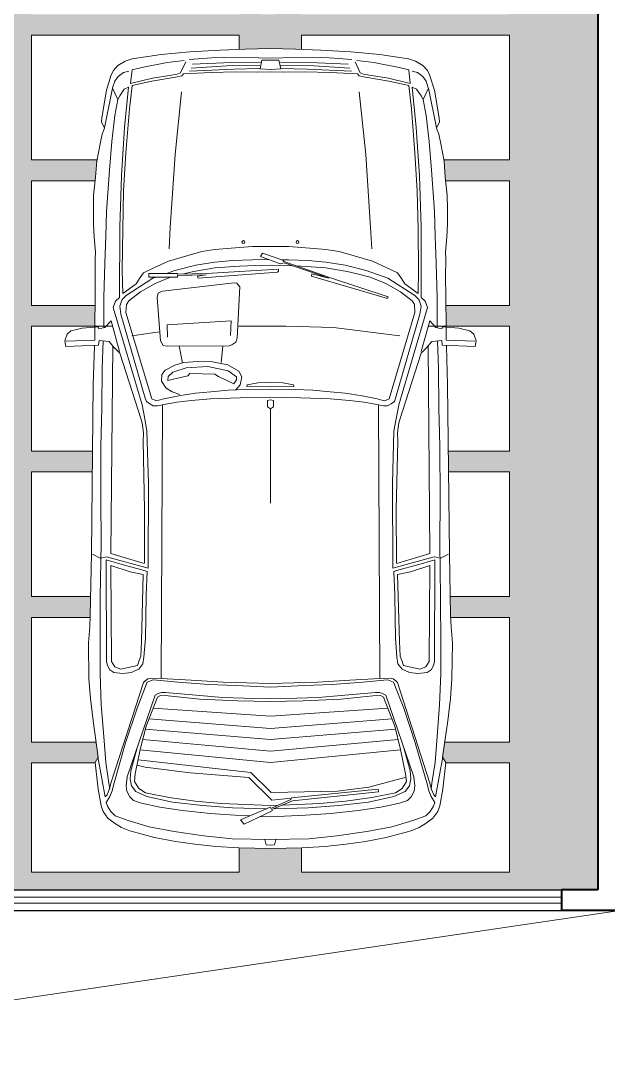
# Model space of a CAD drawing. Header units: millimetres. Extents: x 81693 to 98868, y 6565 to 11437.
# Drawn here: x 94631 to 94819.4, y 8517.8 to 8852.7 of the extents above; entities that cross this region are included whole.
import ezdxf

# ---------------------------------------------------------------- set-up
doc = ezdxf.new("R2010")
doc.units = ezdxf.units.MM
doc.layers.add('Grama', color=84, linetype='Continuous')
doc.layers.add('PN010', color=1, linetype='Continuous')
for name, color, linetype, lineweight in [('Parede Corte', 4, 'Continuous', 40), ('Pisos Externos', 15, 'Continuous', 9), ('Portas - Janelas', 2, 'Continuous', 20), ('Vaga', 184, 'Continuous', 13)]:
    doc.layers.add(name, color=color, linetype=linetype, lineweight=lineweight)

# ---------------------------------------------------------------- blocks, each defined once
blk = doc.blocks.new('11')
at = {"layer": 'Vaga'}
blk.add_line((559.17, 81.18), (559.17, 35.89), dxfattribs=at)
blk.add_line((559.17, 81.18), (559.17, 35.89), dxfattribs=at)
for points in [[(474.63, 120.59), (474.83, 135.21), (474.86, 144.64), (474.76, 153.53), (474.96, 156.57), (474.29, 163.85), (474, 170.14), (473.99, 177.37), (474.05, 183.95), (475.02, 192.67), (475.63, 200.4), (477.15, 208.68), (478.19, 213.3), (479.24, 216.23), (477.86, 219.22), (478.02, 221.26), (480.2, 234.57), (482.57, 241.97), (483.66, 244.01), (485.76, 246.43), (489.3, 248.43), (492.66, 249.55), (506.52, 251.61), (520.42, 252.95), (534.93, 253.8), (547.07, 254.25), (559.17, 254.5), (571.26, 254.25), (583.41, 253.8), (597.91, 252.95), (611.82, 251.61), (625.67, 249.55), (629.04, 248.43), (632.57, 246.43), (634.67, 244.01), (635.77, 241.97), (638.14, 234.57), (640.32, 221.26), (640.48, 219.22), (639.1, 216.23), (640.14, 213.3), (641.19, 208.68), (642.71, 200.4), (643.32, 192.67), (644.29, 183.95), (644.34, 177.37), (644.33, 170.14), (644.05, 163.85), (643.38, 156.57), (643.58, 153.53), (643.47, 144.64), (643.51, 135.21), (643.71, 120.59)], [(517.62, 248.81), (509.44, 247.79), (497.29, 245.46), (492.61, 244.36), (491.9, 237.68), (502.4, 240.28), (510.56, 241.62), (514.36, 242.29), (515.96, 242.9), (518.38, 248.15)], [(520.04, 249.31), (530.97, 250.09), (547.69, 250.23), (559.17, 249.92), (570.64, 250.23), (587.37, 250.09), (598.3, 249.31)], [(554.1, 246.44), (538.14, 246.3), (521.03, 245.06)], [(554.38, 247.92), (540.19, 247.84), (521.69, 247.05)], [(563.96, 247.92), (578.14, 247.84), (596.64, 247.05)], [(564.23, 246.44), (580.2, 246.3), (597.3, 245.06)], [(600.72, 248.81), (608.9, 247.79), (621.04, 245.46), (625.73, 244.36), (626.43, 237.68), (615.94, 240.28), (607.78, 241.62), (603.98, 242.29), (602.38, 242.9), (599.96, 248.15)], [(490.96, 243.58), (488.47, 242.96), (485.88, 241.08), (484.29, 238.77), (483.24, 235.68)], [(559.18, 243.34), (552.44, 243.17), (542.29, 243.38), (530.64, 242.97), (517.35, 242.45), (516.46, 241.47), (513.49, 240.73), (502.17, 238.84), (492.62, 236.79), (491.37, 225.58), (489.64, 204.38), (488.5, 186.06), (488.14, 167.68), (487.89, 148.02), (488.07, 136.65), (494.58, 141.35), (496.41, 144.46), (498, 146.61), (503.13, 149.04), (510.03, 152.3), (518.9, 154.86), (526.13, 156.86), (532.48, 157.92), (540.21, 158.59), (550.48, 159.27), (559.17, 159.33), (567.86, 159.27), (578.13, 158.59), (585.86, 157.92), (592.21, 156.86), (599.44, 154.86), (608.31, 152.3), (615.21, 149.04), (620.33, 146.61), (621.93, 144.46), (623.76, 141.35), (630.27, 136.65), (630.44, 148.02), (630.2, 167.68), (629.84, 186.06), (628.7, 204.38), (626.97, 225.58), (625.72, 236.79), (616.17, 238.84), (604.85, 240.73), (601.87, 241.47), (600.99, 242.45), (587.69, 242.97), (576.05, 243.38), (565.9, 243.17), (559.15, 243.34)], [(553.94, 244.93), (541.57, 244.59), (520.16, 243.67)], [(564.39, 244.93), (576.76, 244.59), (598.17, 243.67)], [(627.38, 243.58), (629.87, 242.96), (632.45, 241.08), (634.05, 238.77), (635.1, 235.68)], [(473.52, 11.34), (477.28, 9.42), (480.31, 10.02), (500.25, 4.58), (500.41, 45.43), (499.71, 70.54), (498.7, 76.4), (497.37, 83.19), (483.55, 129.97), (484.67, 132.96), (486.59, 134.84), (486.65, 168.78), (487.51, 193.28), (489.01, 216.59), (490.92, 235.9), (488.82, 234.96), (486.67, 231.87), (485.74, 230.05), (483.19, 235.52), (479.29, 216.41)], [(516.43, 233.78), (513.27, 203.54), (510.99, 168.43), (510.45, 158.16)], [(601.91, 233.78), (605.07, 203.54), (607.35, 168.43), (607.88, 158.16)], [(644.82, 11.34), (641.06, 9.42), (638.02, 10.02), (618.09, 4.58), (617.92, 45.43), (618.62, 70.54), (619.64, 76.4), (620.97, 83.19), (634.78, 129.97), (633.67, 132.96), (631.75, 134.84), (631.69, 168.78), (630.83, 193.28), (629.33, 216.59), (627.42, 235.9), (629.52, 234.96), (631.66, 231.87), (632.6, 230.05), (635.15, 235.52), (639.05, 216.41)], [(485.74, 230.05), (484.31, 222.32), (482.78, 209.83), (481.7, 195.99), (480.29, 176.16), (479.91, 164.36), (479.5, 151.32), (479.02, 134.83), (478.94, 120.47), (478.93, 120.19)], [(632.6, 230.05), (634.03, 222.32), (635.56, 209.83), (636.64, 195.99), (638.05, 176.16), (638.42, 164.36), (638.84, 151.32), (639.32, 134.83), (639.4, 120.47), (639.4, 120.19)], [(503.62, 144.42), (502.63, 144.08), (489.67, 135.72), (488.46, 134.45), (487.64, 133.51), (486.71, 130.7), (487.21, 126.72), (498.91, 86.39), (499.47, 84.79), (501.07, 83.58), (502.78, 82.74), (504.77, 82.7), (508.02, 83.32), (514.15, 84.42), (521.15, 85.26), (530.37, 86.05), (544.66, 86.57), (559.17, 86.9), (573.68, 86.57), (587.97, 86.05), (597.19, 85.26), (604.19, 84.42), (610.31, 83.32), (613.56, 82.7), (615.55, 82.74), (617.27, 83.58), (618.87, 84.79), (619.42, 86.39), (631.12, 126.72), (631.63, 130.7), (630.7, 133.51), (629.87, 134.45), (628.66, 135.72), (615.71, 144.08), (605.17, 147.78), (595.11, 150.4), (585.9, 151.74), (577.34, 152.53), (567.8, 152.86), (564.44, 152.94)], [(509.66, 146.55), (513.17, 147.78), (523.22, 150.4), (532.44, 151.74), (540.99, 152.53), (550.53, 152.86), (558.43, 153.05)], [(511.12, 144.51), (503.64, 141.48), (496.63, 137.55), (491, 133.18), (489.84, 131.46), (489.64, 127.55), (502.05, 86.06), (504.32, 85.12), (505.53, 85.46), (507.86, 86.02), (515.04, 87.51), (523.14, 88.74), (530.43, 89.36), (538.82, 90.2), (546.92, 90.49), (559.17, 90.38), (571.42, 90.49), (579.52, 90.2), (587.91, 89.36), (595.2, 88.74), (603.3, 87.51), (610.48, 86.02), (612.81, 85.46), (614.02, 85.12), (616.29, 86.06), (628.7, 127.55), (628.5, 131.46), (627.33, 133.18), (621.71, 137.55), (614.7, 141.48), (607.22, 144.51), (600.86, 146.13), (596.16, 147.24), (585.89, 149.02), (574.14, 149.88), (571.55, 149.99)], [(514.39, 145.42), (528.2, 145.72), (524.11, 145.05), (524.45, 144.16), (562.57, 147.03), (563.03, 147.42), (563.12, 148.42), (528.36, 146.32), (514.61, 146.09), (514.3, 146.42), (500.72, 146.42), (500.72, 144.51), (514.39, 144.51), (514.39, 145.4)], [(517.48, 146.13), (522.18, 147.24), (532.44, 149.02), (544.2, 149.88), (552.09, 150.21), (559.17, 150.3)], [(569.63, 150.07), (566.25, 150.21), (559.17, 150.3)], [(514.39, 145.4), (514.47, 145.42)], [(484.2, 110.43), (481.49, 113.68), (476.74, 114.17), (476.46, 111.86), (460.68, 111.22), (460.18, 113.92), (461.27, 117.19), (463.15, 118.84), (468.56, 120.06), (476.34, 120.74), (476.61, 119.75), (479.54, 120.31), (482.46, 123.51), (486.58, 108.79)], [(474.62, 120.57), (474.63, 114.33), (460.84, 113.76)], [(539.93, 116.48), (540.19, 123.64), (509.52, 121.61), (509.63, 115.77)], [(621.4, 116.37), (589.51, 120.35), (566.64, 121.09), (553.46, 121.08), (544.01, 121.06)], [(634.14, 110.43), (636.85, 113.68), (641.6, 114.17), (641.87, 111.86), (657.66, 111.22), (658.16, 113.92), (657.07, 117.19), (655.19, 118.84), (649.78, 120.06), (642, 120.74), (641.72, 119.75), (638.8, 120.31), (635.87, 123.51), (631.76, 108.79)], [(643.71, 120.57), (643.7, 114.33), (657.5, 113.76)], [(505.82, 118.31), (492.52, 116.35)], [(643.9, 111.78), (643.91, 111.19), (644.43, 92.92), (645.32, 11.61), (645.87, -18.08), (646.14, -23.66), (646.7, -31.33), (646.49, -48.66), (645.77, -58.1), (644.48, -68.87), (642.02, -86.25), (643.57, -88.79), (642.07, -101.7), (640.62, -109.76), (639.67, -112.35), (637.36, -115.61), (634.15, -118.08), (630.77, -120.13), (626.9, -121.71), (614.93, -124.9), (604.89, -126.77), (595.6, -128.18), (585.4, -129.22), (574.35, -129.91), (559.17, -130.2), (543.99, -129.91), (532.94, -129.22), (522.74, -128.18), (513.45, -126.77), (503.41, -124.9), (491.44, -121.71), (487.57, -120.13), (484.19, -118.08), (480.98, -115.61), (478.66, -112.35), (477.72, -109.76), (476.27, -101.7), (474.76, -88.79), (476.31, -86.25), (473.86, -68.87), (472.57, -58.1), (471.84, -48.66), (471.64, -31.33), (472.2, -23.66), (472.46, -18.08), (473.02, 11.61), (473.9, 92.92), (474.43, 111.19), (474.44, 111.78)], [(478.71, 113.97), (478.24, 100.82), (478.06, 81.56), (477.59, 63.06), (477.51, 38.12), (477.65, 16.53), (477.25, -9.2), (477.17, -32.55), (477.19, -46.23), (477.76, -61.19), (478.95, -76.3), (479.96, -88.79), (481.46, -98.78), (481.85, -101.69)], [(515.28, 111.53), (516.89, 103.19)], [(536.3, 111.45), (535.49, 103.49)], [(639.63, 113.97), (640.09, 100.82), (640.28, 81.56), (640.75, 63.06), (640.83, 38.12), (640.68, 16.53), (641.08, -9.2), (641.16, -32.55), (641.14, -46.23), (640.57, -61.19), (639.39, -76.3), (638.38, -88.79), (636.88, -98.78), (636.49, -101.69)], [(542.51, 90.32), (544.6, 92.86), (545.42, 96.66), (544, 99.43), (538.74, 102.34), (531.28, 103.93), (524.16, 103.97), (517.49, 103.46), (513.19, 102.31), (508.5, 99.92), (506.95, 97.77), (506.75, 94.57), (508.79, 91.37), (511.83, 89.5), (515.52, 88.13)], [(507.2, 83.09), (506.56, -48.17), (506.58, -48.4)], [(611.14, 83.09), (611.77, -48.17), (611.75, -48.4)], [(642.2, -86.08), (638.63, -105.39), (637.81, -104.34), (636.71, -101.91), (635.78, -98.32), (620.28, -50.45), (619.45, -49.62), (618.18, -48.62), (616.25, -48.23), (611.77, -48.4), (597.36, -49.32), (581.92, -50.23), (559.17, -50.91), (536.42, -50.23), (520.97, -49.32), (506.56, -48.4), (502.08, -48.23), (500.16, -48.62), (498.88, -49.62), (498.06, -50.45), (482.56, -98.32), (481.62, -101.91), (480.53, -104.34), (479.7, -105.39), (476.14, -86.08)], [(549.06, -114.54), (542.25, -114.25), (530.17, -113.44), (516.92, -111.97), (505.99, -110.32), (497.09, -108.34), (493.23, -107.2), (491.51, -105.38), (490.08, -102.57), (489.69, -100.14), (490.23, -95.73), (503.65, -56.46), (505.18, -55.63), (506.74, -55.24), (508.61, -55.13), (525.17, -56.7), (536.15, -57.51), (546.42, -57.88), (559.17, -58.02)], [(554.36, -114.77), (559.17, -114.98), (576.09, -114.25), (588.17, -113.44), (601.41, -111.97), (612.35, -110.32), (621.24, -108.34), (625.11, -107.2), (626.83, -105.38), (628.26, -102.57), (628.65, -100.14), (628.1, -95.73), (614.69, -56.46), (613.15, -55.63), (611.6, -55.24), (609.73, -55.13), (593.17, -56.7), (582.18, -57.51), (571.91, -57.88), (559.17, -58.02)], [(559.17, -109.54), (535.4, -108.58), (522.98, -107.37), (510.45, -105.74), (499.03, -103.44), (495.76, -101.39), (493.71, -97.98), (494.1, -94.23), (496.55, -82.57), (499.3, -71.37), (504.75, -57.39), (506.24, -56.68), (509.94, -56.84), (525.06, -58.42), (543.45, -59.21), (559.17, -59.49), (574.89, -59.21), (593.28, -58.42), (608.4, -56.84), (612.1, -56.68), (613.59, -57.39), (619.03, -71.37), (621.78, -82.57), (624.24, -94.23), (624.62, -97.98), (622.58, -101.39), (619.31, -103.44), (607.89, -105.74), (595.36, -107.37), (582.94, -108.58), (564.91, -109.31)], [(502.69, -62.68), (559.17, -66.56), (615.65, -62.68)], [(500.66, -67.89), (559.17, -72.51), (617.68, -67.89)], [(498.94, -72.84), (559.17, -77.79), (619.4, -72.84)], [(497.72, -77.84), (559.17, -83.41), (620.62, -77.84)], [(557.24, -111.09), (540.98, -110.61), (526.46, -109.47), (512, -107.95), (499.74, -105.14), (494.32, -102.83), (492.23, -100.07), (491.61, -96.77), (491.99, -92.8), (494.98, -81.84)], [(496.39, -82.68), (559.17, -88.85), (621.81, -82.7)], [(561.1, -111.09), (577.35, -110.61), (591.88, -109.47), (606.34, -107.95), (618.6, -105.14), (624.02, -102.83), (626.11, -100.07), (626.73, -96.77), (626.35, -92.8), (623.36, -81.84)], [(569.17, -106.06), (559.8, -106.94), (548.79, -96.08), (520.58, -93.81), (498.94, -91.14), (494.95, -90.19)], [(495.49, -87.63), (549.73, -93.7), (559.57, -103.24), (591.36, -102.58), (606.59, -100.75), (624.41, -95.89)], [(562.93, -109.39), (559.17, -109.54)], [(556.51, -125.9), (557.18, -128.44), (559.17, -128.67)], [(561.82, -125.9), (561.16, -128.44), (559.17, -128.67)]]:
    blk.add_lwpolyline(points, dxfattribs=at)
for points in [[(559.17, 248.92), (563.25, 248.98), (564.12, 244.83), (559.17, 244.46), (554.22, 244.83), (555.09, 248.98)], [(615.75, 135.07), (588.03, 144.2), (565.66, 152.06), (565.06, 152.72), (555.28, 156.19), (554.35, 154.58), (563.85, 151.01), (565.77, 151.4), (587.21, 144.02), (579.02, 146.23), (578.97, 145.01), (615.42, 134.25)], [(544.49, 139.93), (543.13, 115.27), (542.47, 113.33), (540.6, 112.07), (539.23, 111.56), (509.58, 111.36), (507.59, 111.73), (506.88, 112.84), (506.33, 113.94), (504.59, 134.8), (505.13, 136.85), (506.07, 137.34), (507.17, 137.84), (541.77, 141.81), (543.05, 141.76)], [(498.37, 6.84), (482.4, 11.69), (483.26, 111.37), (486.67, 108.06), (495.66, 80.1), (497.38, 74.52), (498, 69.67), (497.94, 65.9), (498.6, 32.85), (498.53, 7.23)], [(619.97, 6.84), (635.94, 11.69), (635.08, 111.37), (631.66, 108.06), (622.68, 80.1), (620.96, 74.52), (620.34, 69.67), (620.4, 65.9), (619.73, 32.85), (619.81, 7.23)], [(541.47, 93.24), (542.89, 95.17), (542.77, 96.61), (538.9, 99.58), (528.97, 101.6), (518.59, 100.92), (512.25, 98.83), (509.93, 96.77), (509.83, 94.85), (519.44, 97.17), (520.31, 98.23), (532.45, 97.97), (534.12, 96.81)], [(559.17, 93.93), (565.19, 93.74), (570.31, 92.8), (570.49, 91.97), (559.17, 91.83), (547.85, 91.97), (548.03, 92.8), (553.15, 93.74)], [(559.17, 85.59), (560.61, 85.26), (560.61, 82.22), (559.17, 81.18), (557.69, 82.22), (557.69, 85.27), (559.17, 85.59)], [(559.17, 85.59), (557.73, 85.26), (557.73, 82.22), (559.17, 81.18), (560.65, 82.22), (560.65, 85.27), (559.17, 85.59)], [(499.81, 3.05), (499.33, -8.23), (499.23, -19.53), (498.97, -29.04), (498.32, -38.19), (497.82, -41.4), (495.79, -43.94), (492.2, -45.61), (488.17, -46.05), (483.81, -45.56), (481.82, -44.35), (480.88, -42.58), (480.27, -40.43), (480.09, 8.69), (488.92, 6.12), (497.32, 3.87)], [(497.99, 1.6), (491.69, 2.92), (482.41, 5.95), (482.75, -40.2), (484.35, -42.85), (487.23, -44.01), (495.12, -42.18), (496.01, -39.8), (496.76, -37.69), (497.09, -30.69)], [(618.53, 3.05), (619.01, -8.23), (619.11, -19.53), (619.37, -29.04), (620.02, -38.19), (620.52, -41.4), (622.55, -43.94), (626.14, -45.61), (630.16, -46.05), (634.53, -45.56), (636.52, -44.35), (637.46, -42.58), (638.06, -40.43), (638.25, 8.69), (629.41, 6.12), (621.02, 3.87)], [(620.35, 1.6), (626.64, 2.92), (635.93, 5.95), (635.59, -40.2), (633.99, -42.85), (631.1, -44.01), (623.22, -42.18), (622.33, -39.8), (621.57, -37.69), (621.24, -30.69)], [(559.17, -125.82), (577.61, -125.57), (591.14, -124.15), (605.49, -122.02), (617.59, -119.72), (627.64, -116.81), (633.88, -114.44), (635.97, -112.41), (637.58, -109.92), (638.24, -108.05), (636.53, -105.17), (635.32, -102.53), (634.73, -99.76), (628.85, -79.33), (623.3, -62.71), (618.45, -50.17), (616.85, -49.62), (615.52, -49.17), (603.61, -50.15), (588.87, -51.28), (575.79, -51.83), (559.17, -52.56), (542.55, -51.83), (529.47, -51.28), (514.73, -50.15), (502.81, -49.17), (501.49, -49.62), (499.89, -50.17), (495.04, -62.71), (489.48, -79.33), (483.61, -99.76), (483.02, -102.53), (481.81, -105.17), (480.1, -108.05), (480.76, -109.92), (482.37, -112.41), (484.46, -114.44), (490.7, -116.81), (500.75, -119.72), (512.85, -122.02), (527.19, -124.15), (540.73, -125.57)], [(611.24, -103.01), (569.78, -107.3), (559.81, -111.41), (559.97, -112.07), (546.51, -118.54), (544.68, -116.39), (559.08, -110.31), (559.42, -110.97), (569.02, -106.64), (569.23, -105.82), (610.96, -101.62)]]:
    blk.add_lwpolyline(points, close=True, dxfattribs=at)
for centre in [(546.16, 161.46), (572.18, 161.46)]:
    blk.add_circle(centre, 0.682, dxfattribs=at)

msp = doc.modelspace()

# ---------------------------------------------------------------- hatches: boundary and pattern name
at = {"layer": 'Grama', "transparency": 33554687}
h = msp.add_hatch(dxfattribs=at)
h.set_pattern_fill('GRASS2', color=256, scale=14, angle=360, pattern_type=2)
h.set_pattern_definition([(0, (-2058.807, 2975.28), (14, 14), [2.1, -0.42, 0.56, -0.42, 2.1, -8.4]), (0, (-2059.507, 2975.7), (14, 14), [1.4, -1.05, 2.1, -1.05, 1.4, -7]), (0, (-2054.607, 2981.3), (14, 14), [1.75, -0.7, 1.75, -9.8]), (0, (-2061.607, 2984.1), (14, 14), [0.7, -1.4, 0.7, -11.2]), (90, (-2060.207, 2984.1), (-14, 14), [1.26, -12.74]), (90, (-2056.007, 2975.7), (-14, 14), [1.4, -12.6]), (90, (-2052.507, 2981.3), (-14, 14), [1.4, -12.6]), (45, (-2054.187, 2975.56), (5e-15, 14), [1.4, -18.3989899]), (135, (-2057.827, 2975.56), (-14, 5e-15), [1.4, -18.3989899]), (63.434949, (-2054.6074, 2975.63), (7e-10, 14), [1.4, -29.9049517]), (75.9637565, (-2055.3074, 2975.7), (5e-10, 14), [1.4, -56.3234788]), (75.9637565, (-2051.8074, 2981.3), (5e-10, 14), [1.12, -56.6034788]), (75.9637565, (-2059.9274, 2984.1), (5e-10, 14), [0.98, -56.7434788]), (104.0362435, (-2056.7074, 2975.7), (-5e-10, 14), [1.4, -56.3234788]), (104.0362435, (-2053.2074, 2981.3), (-5e-10, 14), [1.12, -56.6034788]), (104.0362435, (-2060.4874, 2984.1), (-5e-10, 14), [0.98, -56.7434788]), (116.565051, (-2057.4074, 2975.63), (-6e-09, 14), [1.4, -29.9049352])])
h.paths.add_polyline_path([(94634.4125, 9081.3876), (94655.1907, 9081.3876), (94655.3013, 9088.0542), (94634.4125, 9088.0542), (94634.4125, 9128.0542), (94659.9917, 9128.0542), (94660.0946, 9129.6873), (94662.4399, 9133.7219), (94662.8443, 9134.7209), (94499.4125, 9134.7209), (94486.0791, 9134.7209), (94486.0791, 8848.9115), (94816.0791, 8848.9115), (94816.0791, 9134.7209), (94806.0791, 9134.7209), (94759.0782, 9134.7209), (94759.5193, 9133.5818), (94761.6373, 9129.2661), (94761.8733, 9128.0542), (94787.7458, 9128.0542), (94787.7458, 9088.0542), (94766.33, 9088.0542), (94766.3544, 9081.3876), (94787.7458, 9081.3876), (94787.7458, 9041.3876), (94766.446, 9041.3876), (94766.4451, 9040.1062), (94769.646, 9038.2454), (94771.0401, 9036.664), (94771.8578, 9035.4176), (94772.3148, 9034.7209), (94787.7458, 9034.7209), (94787.7458, 8994.7209), (94766.4134, 8994.7209), (94766.4087, 8988.0542), (94787.7458, 8988.0542), (94787.7458, 8948.0542), (94766.2013, 8948.0542), (94766.1356, 8941.3876), (94787.7458, 8941.3876), (94787.7458, 8901.3876), (94765.7414, 8901.3876), (94765.7294, 8900.1787), (94765.4482, 8895.7155), (94765.1961, 8894.7209), (94787.7458, 8894.7209), (94787.7458, 8854.7209), (94721.0791, 8854.7209), (94721.0791, 8855.2274), (94709.9888, 8854.6974), (94701.0791, 8855.2586), (94701.0791, 8854.7209), (94634.4125, 8854.7209), (94634.4125, 8894.7209), (94655.5026, 8894.7209), (94655.2202, 8895.7874), (94654.9249, 8900.5858), (94654.922, 8901.3876), (94634.4125, 8901.3876), (94634.4125, 8941.3876), (94654.7754, 8941.3876), (94654.751, 8948.0542), (94634.4125, 8948.0542), (94634.4125, 8988.0542), (94654.6928, 8988.0542), (94654.6975, 8994.7209), (94634.4125, 8994.7209), (94634.4125, 9034.7209), (94648.845, 9034.7209), (94649.3926, 9035.6629), (94650.0627, 9036.8157), (94651.9792, 9038.786), (94654.7295, 9040.5904), (94654.7301, 9041.3876), (94634.4125, 9041.3876)])
h.paths.add_polyline_path([(94626.0791, 9034.7209), (94626.0791, 8994.7209), (94492.7458, 8994.7209), (94492.7458, 9034.7209)], flags=16)
h.paths.add_polyline_path([(94559.4125, 9041.3876), (94492.7458, 9041.3876), (94492.7458, 9081.3876), (94559.4125, 9081.3876)], flags=16)
h.paths.add_polyline_path([(94559.4125, 9088.0542), (94492.7458, 9088.0542), (94492.7458, 9128.0542), (94559.4125, 9128.0542)], flags=16)
h.paths.add_polyline_path([(94626.0791, 8988.0542), (94626.0791, 8948.0542), (94492.7458, 8948.0542), (94492.7458, 8988.0542)], flags=16)
h.paths.add_polyline_path([(94559.4125, 8941.3876), (94559.4125, 8901.3876), (94492.7458, 8901.3876), (94492.7458, 8941.3876)], flags=16)
h.paths.add_polyline_path([(94559.4125, 8894.7209), (94559.4125, 8854.7209), (94492.7458, 8854.7209), (94492.7458, 8894.7209)], flags=16)
h.paths.add_polyline_path([(94816.0791, 8848.9115), (94486.0791, 8848.9115), (94486.0791, 8574.0542), (94499.4125, 8574.0542), (94505.0382, 8574.0542), (94505.0382, 8579.6785), (94492.7458, 8579.6785), (94492.7458, 8614.7209), (94559.4125, 8614.7209), (94559.4125, 8579.6785), (94550.253, 8579.6785, -0.03228732), (94551.0716, 8574.0542), (94552.7458, 8574.0542), (94617.7458, 8574.0542), (94804.4125, 8574.0542), (94816.0791, 8574.0542)])
h.paths.add_polyline_path([(94634.4125, 8848.0542), (94701.0791, 8848.0542), (94701.0791, 8843.5203), (94703.0153, 8843.5927), (94711.0791, 8843.7552), (94719.1429, 8843.5927), (94721.0791, 8843.5203), (94721.0791, 8848.0542), (94787.7458, 8848.0542), (94787.7458, 8808.0542), (94766.7461, 8808.0542), (94767.1769, 8802.535), (94767.3051, 8801.3876), (94787.7458, 8801.3876), (94787.7458, 8761.3876), (94767.3447, 8761.3876), (94767.4379, 8754.7209), (94787.7458, 8754.7209), (94787.7458, 8714.7209), (94768.1542, 8714.7209), (94768.2268, 8708.0542), (94787.7458, 8708.0542), (94787.7458, 8668.0542), (94768.7701, 8668.0542), (94768.8827, 8662.0373), (94768.9138, 8661.3876), (94787.7458, 8661.3876), (94787.7458, 8621.3876), (94766.9927, 8621.3876), (94766.3161, 8616.5892), (94767.4549, 8614.7209), (94787.7458, 8614.7209), (94787.7458, 8579.6785), (94721.0791, 8579.6785), (94721.0791, 8587.4791), (94711.0791, 8587.2885), (94701.0791, 8587.4791), (94701.0791, 8579.6785), (94634.4125, 8579.6785), (94634.4125, 8614.7209), (94654.7034, 8614.7209), (94655.8421, 8616.5892), (94655.1656, 8621.3876), (94634.4125, 8621.3876), (94634.4125, 8661.3876), (94653.2445, 8661.3876), (94653.2755, 8662.0373), (94653.3881, 8668.0542), (94634.4125, 8668.0542), (94634.4125, 8708.0542), (94653.9315, 8708.0542), (94654.0041, 8714.7209), (94634.4125, 8714.7209), (94634.4125, 8754.7209), (94654.7204, 8754.7209), (94654.8135, 8761.3876), (94634.4125, 8761.3876), (94634.4125, 8801.3876), (94654.8532, 8801.3876), (94654.9814, 8802.535), (94655.4122, 8808.0542), (94634.4125, 8808.0542)], flags=16)
h.paths.add_polyline_path([(94559.4125, 8808.0542), (94492.7458, 8808.0542), (94492.7458, 8848.0542), (94559.4125, 8848.0542)], flags=16)
h.paths.add_polyline_path([(94559.4125, 8801.3876), (94559.4125, 8761.3876), (94492.7458, 8761.3876), (94492.7458, 8801.3876)], flags=16)
h.paths.add_polyline_path([(94765.4981, 8680.2789), (94765.6749, 8680.3693), (94765.4961, 8680.4047)], flags=0)
h.paths.add_polyline_path([(94660.4277, 8831.1011), (94662.1255, 8827.4596), (94662.749, 8828.668), (94664.1799, 8830.7292), (94665.5805, 8831.3565), (94664.3054, 8818.4824), (94663.3036, 8802.9458), (94662.7342, 8786.6121), (94662.6913, 8763.9832), (94661.4102, 8762.7308), (94660.6692, 8760.7353), (94669.8777, 8729.5489), (94670.7683, 8725.0223), (94671.4423, 8721.1206), (94671.9084, 8704.3787), (94671.7967, 8677.1463), (94658.5096, 8680.7711), (94656.6622, 8680.4047), (94656.4689, 8667.9606), (94656.4159, 8652.3931), (94656.429, 8643.2725), (94656.8099, 8633.3009), (94657.6006, 8623.222), (94658.2702, 8614.9002), (94659.2717, 8608.2391), (94659.4951, 8606.5814), (94660.0043, 8608.542), (94670.3403, 8640.4572), (94670.8893, 8641.0078), (94671.74, 8641.6775), (94673.0225, 8641.938), (94676.008, 8641.8238), (94676.4328, 8729.53), (94674.8158, 8729.2219), (94673.4897, 8729.2523), (94672.3462, 8729.8112), (94671.2777, 8730.6183), (94670.9096, 8731.685), (94663.1087, 8758.5719), (94662.7707, 8761.2234), (94663.3933, 8763.1002), (94663.9422, 8763.7263), (94664.7496, 8764.5683), (94673.3877, 8770.1437), (94674.203, 8770.4301), (94672.1117, 8770.4301), (94672.1117, 8771.7075), (94677.8392, 8771.7075), (94680.4132, 8772.6118), (94687.1164, 8774.3572), (94693.2601, 8775.25), (94698.9624, 8775.7757), (94705.3228, 8776.0005), (94710.5847, 8776.123), (94707.8654, 8777.1469), (94708.4891, 8778.2151), (94714.5917, 8776.0527), (94716.8355, 8776.0005), (94723.1959, 8775.7757), (94728.8981, 8775.25), (94735.0419, 8774.3572), (94741.745, 8772.6118), (94748.7706, 8770.1437), (94757.4087, 8764.5683), (94758.2161, 8763.7263), (94758.765, 8763.1002), (94759.3876, 8761.2234), (94759.0495, 8758.5719), (94751.2486, 8731.685), (94750.8806, 8730.6183), (94749.8121, 8729.8112), (94748.6685, 8729.2523), (94747.3425, 8729.2219), (94745.7255, 8729.53), (94746.1502, 8641.8238), (94746.1493, 8641.8238), (94736.5427, 8641.2123), (94726.2462, 8640.6019), (94711.0791, 8640.1513), (94695.9121, 8640.6019), (94685.6155, 8641.2123), (94676.009, 8641.8238), (94673.0225, 8641.938), (94671.74, 8641.6775), (94670.8893, 8641.0078), (94670.3403, 8640.4572), (94660.0043, 8608.542), (94659.4951, 8606.5814), (94659.5142, 8606.4395), (94659.3825, 8606.1478), (94659.4951, 8606.5814), (94659.2717, 8608.2391), (94658.2702, 8614.9002), (94657.6006, 8623.222), (94656.8099, 8633.3009), (94656.429, 8643.2725), (94656.4159, 8652.3931), (94656.4689, 8667.9606), (94656.6602, 8680.2789), (94656.4834, 8680.3693), (94656.6622, 8680.4047), (94656.7353, 8685.1132), (94656.6391, 8699.5054), (94656.6906, 8716.1294), (94657.0071, 8728.4631), (94657.1287, 8741.3032), (94657.4408, 8750.0698), (94656.1241, 8750.2067), (94655.943, 8748.6648), (94645.4216, 8748.24), (94645.0848, 8750.0399), (94645.8147, 8752.2186), (94647.0637, 8753.3201), (94650.6741, 8754.1338), (94655.859, 8754.5833), (94656.0432, 8753.9259), (94657.5884, 8754.2185), (94657.595, 8754.4025), (94657.6459, 8763.9759), (94657.9642, 8774.9728), (94658.2428, 8783.6625), (94658.4902, 8791.5328), (94659.4307, 8804.7514), (94660.1505, 8813.9808), (94661.1734, 8822.3051), (94662.1255, 8827.4596), (94660.4252, 8831.1065), (94660.4343, 8831.1334)], flags=0)
h.paths.add_polyline_path([(94665.8815, 8824.4788), (94666.7117, 8831.9511), (94673.0811, 8833.3186), (94680.6259, 8834.58), (94682.6088, 8835.068), (94683.2008, 8835.7265), (94692.0621, 8836.0735), (94699.8239, 8836.3434), (94706.5944, 8836.2022), (94711.0791, 8836.3162), (94715.5638, 8836.2022), (94722.3344, 8836.3434), (94730.0962, 8836.0735), (94738.9575, 8835.7265), (94739.5495, 8835.068), (94741.5324, 8834.58), (94749.0772, 8833.3186), (94755.4466, 8831.9511), (94756.2768, 8824.4788), (94757.4315, 8810.3435), (94758.1901, 8798.1278), (94758.4312, 8785.8805), (94758.5956, 8772.7708), (94758.4769, 8765.1921), (94754.1368, 8768.3248), (94752.9215, 8770.3964), (94751.8563, 8771.8318), (94748.4411, 8773.4538), (94743.8409, 8775.6274), (94737.9246, 8777.3285), (94733.1076, 8778.6615), (94728.8717, 8779.3683), (94723.7192, 8779.8178), (94716.874, 8780.2696), (94711.0791, 8780.3131), (94705.2843, 8780.2696), (94698.4391, 8779.8178), (94693.2865, 8779.3683), (94689.0507, 8778.6615), (94684.2336, 8777.3285), (94678.3174, 8775.6274), (94673.7172, 8773.4538), (94670.302, 8771.8318), (94669.2368, 8770.3964), (94668.0215, 8768.3248), (94663.6814, 8765.1921), (94663.5626, 8772.7708), (94663.727, 8785.8805), (94663.9681, 8798.1278), (94664.7268, 8810.3435)], flags=0)
h.paths.add_polyline_path([(94626.0791, 8754.7209), (94626.0791, 8714.7209), (94492.7458, 8714.7209), (94492.7458, 8754.7209)], flags=16)
h.paths.add_polyline_path([(94708.3569, 8840.0751), (94711.0791, 8840.0359), (94713.8014, 8840.0751), (94714.3796, 8837.3143), (94711.0791, 8837.0669), (94707.7787, 8837.3143)], flags=0)
h.paths.add_polyline_path([(94666.9462, 8751.7002), (94675.6086, 8752.976), (94674.6903, 8763.9574), (94675.0549, 8765.327), (94675.6797, 8765.6514), (94676.4123, 8765.9866), (94699.4794, 8768.6288), (94700.3311, 8768.5977), (94701.2924, 8767.3808), (94700.3889, 8750.9388), (94699.9488, 8749.6445), (94698.6994, 8748.8018), (94697.7835, 8748.4663), (94695.8389, 8748.4529), (94695.2601, 8742.7895), (94697.4582, 8742.3208), (94700.9647, 8740.3745), (94701.9161, 8738.5324), (94701.3699, 8735.9981), (94699.9776, 8734.3117), (94697.5129, 8734.2245), (94691.9185, 8733.6666), (94687.057, 8733.2499), (94681.657, 8732.4336), (94676.8718, 8731.4349), (94675.3199, 8731.0661), (94674.5116, 8730.8385), (94673.0014, 8731.4616)], flags=0)
h.paths.add_polyline_path([(94660.4714, 8748.3371), (94662.7493, 8746.1303), (94668.738, 8727.4882), (94669.8861, 8723.7705), (94670.3004, 8720.5368), (94670.2609, 8718.0248), (94670.7023, 8695.9896), (94670.6506, 8678.6215), (94659.8987, 8681.8835)], flags=0)
h.paths.add_polyline_path([(94702.8587, 8781.7317, -1), (94701.9487, 8781.7317, -1)], flags=0)
h.paths.add_polyline_path([(94678.2522, 8738.6061), (94679.8026, 8739.9775), (94684.0267, 8741.3743), (94690.9473, 8741.8263), (94697.5686, 8740.4774), (94700.1481, 8738.4975), (94700.2249, 8737.5381), (94699.2781, 8736.2538), (94694.3802, 8738.6293), (94693.2686, 8739.4039), (94685.172, 8739.5755), (94684.5909, 8738.874), (94678.1893, 8737.3231)], flags=0)
h.paths.add_polyline_path([(94626.0791, 8708.0542), (94626.0791, 8668.0542), (94492.7458, 8668.0542), (94492.7458, 8708.0542)], flags=16)
h.paths.add_polyline_path([(94720.2096, 8781.7317, -1), (94719.2996, 8781.7317, -1)], flags=0)
h.paths.add_polyline_path([(94703.6502, 8735.9568), (94707.0668, 8736.587), (94711.0791, 8736.7084), (94715.0914, 8736.587), (94718.508, 8735.9568), (94718.6258, 8735.4068), (94711.0791, 8735.3099), (94703.5324, 8735.4068)], flags=0)
h.paths.add_polyline_path([(94710.0905, 8730.9362), (94711.0791, 8731.1485), (94712.0677, 8730.9362), (94712.0677, 8728.9047), (94711.0791, 8728.2097), (94710.0905, 8728.9047)], flags=0)
h.paths.add_polyline_path([(94658.3599, 8679.8869), (94664.2487, 8678.1704), (94669.8461, 8676.6692), (94671.5071, 8676.1217), (94671.1837, 8668.6071), (94671.1191, 8661.0712), (94670.945, 8654.7318), (94670.5118, 8648.6293), (94670.1806, 8646.4942), (94668.8247, 8644.7997), (94666.433, 8643.6858), (94663.749, 8643.3909), (94660.8377, 8643.7209), (94659.5105, 8644.5275), (94658.8835, 8645.7017), (94658.4826, 8647.135)], flags=0)
h.paths.add_polyline_path([(94659.9042, 8678.0563), (94666.0953, 8676.0385), (94670.2903, 8675.1605), (94669.696, 8653.6304), (94669.4763, 8648.962), (94668.9717, 8647.5598), (94668.381, 8645.9742), (94663.1217, 8644.7484), (94661.2016, 8645.5218), (94660.1318, 8647.2883)], flags=0)
h.paths.add_polyline_path([(94764.5633, 8754.4025), (94764.5698, 8754.2185), (94766.115, 8753.9259), (94766.2993, 8754.5833), (94771.4842, 8754.1338), (94775.0946, 8753.3201), (94776.3435, 8752.2186), (94777.0735, 8750.0399), (94776.7367, 8748.24), (94766.2153, 8748.6648), (94766.0342, 8750.2067), (94762.8642, 8749.877), (94761.6858, 8748.4629), (94762.2596, 8681.8835), (94751.5077, 8678.6215), (94751.456, 8695.9896), (94751.8974, 8718.0248), (94751.8579, 8720.5368), (94752.2722, 8723.7705), (94753.4203, 8727.4882), (94759.4089, 8746.1303), (94761.1374, 8747.8048), (94762.8642, 8749.877), (94766.0342, 8750.2067), (94766.2153, 8748.6648), (94776.7367, 8748.24), (94777.0735, 8750.0399), (94776.3435, 8752.2186), (94775.0946, 8753.3201), (94771.4842, 8754.1338), (94766.2993, 8754.5833), (94766.115, 8753.9259), (94764.5643, 8754.2196)], flags=0)
h.paths.add_polyline_path([(94559.4125, 8661.3876), (94559.4125, 8621.3876), (94492.7458, 8621.3876), (94492.7458, 8661.3876)], flags=16)
h.paths.add_polyline_path([(94671.5582, 8640.6422), (94672.625, 8641.0103), (94673.5086, 8641.3135), (94681.455, 8640.6565), (94691.2773, 8639.9052), (94699.9995, 8639.5404), (94711.0791, 8639.0516), (94722.1588, 8639.5404), (94730.8809, 8639.9052), (94740.7033, 8640.6565), (94748.6497, 8641.3135), (94749.5333, 8641.0103), (94750.6001, 8640.6422), (94753.833, 8632.2825), (94757.5364, 8621.2053), (94761.4518, 8607.5835), (94761.848, 8605.7394), (94762.6541, 8603.981), (94763.7941, 8602.0604), (94763.3503, 8600.8104), (94762.2806, 8599.1517), (94760.8879, 8597.7954), (94756.7242, 8596.2166), (94750.0266, 8594.2749), (94741.9603, 8592.7449), (94732.3957, 8591.3248), (94723.3709, 8590.3783), (94712.8706, 8590.234), (94712.4054, 8588.4631), (94711.0791, 8588.3141), (94709.7529, 8588.4631), (94709.2877, 8590.234), (94698.7874, 8590.3783), (94689.7625, 8591.3248), (94680.1979, 8592.7449), (94672.1317, 8594.2749), (94665.434, 8596.2166), (94661.2704, 8597.7954), (94659.8777, 8599.1517), (94658.808, 8600.8104), (94658.3642, 8602.0604), (94659.5042, 8603.981), (94660.3102, 8605.7394), (94660.7065, 8607.5835), (94664.6218, 8621.2053), (94668.3252, 8632.2825)], flags=0)
h.paths.add_polyline_path([(94675.0888, 8637.0034), (94676.1234, 8637.2637), (94677.3738, 8637.3409), (94688.4149, 8636.2895), (94695.7358, 8635.7502), (94702.5819, 8635.5014), (94711.0791, 8635.4093), (94719.5763, 8635.5014), (94726.4225, 8635.7502), (94733.7434, 8636.2895), (94744.7845, 8637.3409), (94746.0349, 8637.2637), (94747.0695, 8637.0034), (94748.0929, 8636.4521), (94757.0356, 8610.2743), (94757.3979, 8607.3306), (94757.1368, 8605.7139), (94756.1854, 8603.8394), (94755.0409, 8602.6228), (94752.4632, 8601.8611), (94746.5319, 8600.5436), (94739.2425, 8599.4437), (94730.4116, 8598.4646), (94722.3576, 8597.9263), (94711.0791, 8597.4387), (94707.8708, 8597.5774), (94702.6402, 8595.0627), (94701.4199, 8596.4948), (94704.3428, 8597.73), (94699.8007, 8597.9263), (94691.7467, 8598.4646), (94682.9158, 8599.4437), (94675.6264, 8600.5436), (94669.6951, 8601.8611), (94667.1174, 8602.6228), (94665.9729, 8603.8394), (94665.0215, 8605.7139), (94664.7604, 8607.3306), (94665.1227, 8610.2743), (94674.0654, 8636.4521)], flags=0)
h.paths.add_polyline_path([(94675.7905, 8636.3037), (94678.2595, 8636.1994), (94688.341, 8635.1467), (94700.5996, 8634.6145), (94711.0791, 8634.4313), (94721.5587, 8634.6145), (94733.8172, 8635.1467), (94743.8988, 8636.1994), (94746.3677, 8636.3037), (94747.3589, 8635.8279), (94750.9894, 8626.5081), (94752.8428, 8618.961), (94752.8399, 8618.9607), (94754.4604, 8611.2698), (94754.5729, 8610.1664), (94742.6953, 8606.9254), (94732.5415, 8605.7033), (94711.3471, 8605.2631), (94704.7833, 8611.6251), (94668.6248, 8615.6692), (94669.3183, 8618.9607), (94669.3155, 8618.961), (94671.1689, 8626.5081), (94674.7994, 8635.8279)], flags=0)
h.paths.add_polyline_path([(94750.6511, 8676.1217), (94752.3122, 8676.6692), (94757.9096, 8678.1704), (94763.7983, 8679.8869), (94763.6757, 8647.135), (94763.2748, 8645.7017), (94762.6478, 8644.5275), (94761.3206, 8643.7209), (94758.4093, 8643.3909), (94755.7253, 8643.6858), (94753.3336, 8644.7997), (94751.9776, 8646.4942), (94751.6465, 8648.6293), (94751.2133, 8654.7318), (94751.0391, 8661.0712), (94750.9745, 8668.6071)], flags=0)
h.paths.add_polyline_path([(94751.868, 8675.1605), (94756.063, 8676.0385), (94762.2541, 8678.0563), (94762.0265, 8647.2883), (94760.9566, 8645.5218), (94759.0365, 8644.7484), (94753.7773, 8645.9742), (94753.1866, 8647.5598), (94752.6819, 8648.962), (94752.4623, 8653.6304)], flags=0)

# ---------------------------------------------------------------- linework, layer by layer
at = {"layer": 'Parede Corte'}
for p, q in [((94816.0791, 9134.7209), (94816.0791, 8574.0542)), ((94816.0791, 8574.0542), (94804.4125, 8574.0542)), ((94804.4125, 8574.0542), (94804.4125, 8567.3876)), ((94822.7458, 8567.3876), (94804.4125, 8567.3876))]:
    msp.add_line(p, q, dxfattribs=at)
at = {"layer": 'Pisos Externos'}
msp.add_line((95476.0791, 8663.3876), (94486.0791, 8517.824), dxfattribs=at)
for points in [[(94701.0791, 8843.5203), (94701.0791, 8848.0542), (94634.4125, 8848.0542), (94634.4125, 8808.0542), (94655.4509, 8808.0542)], [(94721.0791, 8843.5203), (94721.0791, 8848.0542), (94787.7458, 8848.0542), (94787.7458, 8808.0542), (94766.7074, 8808.0542)], [(94654.8532, 8801.3876), (94634.4125, 8801.3876), (94634.4125, 8761.3876), (94654.8135, 8761.3876)], [(94767.3051, 8801.3876), (94787.7458, 8801.3876), (94787.7458, 8761.3876), (94767.3447, 8761.3876)], [(94660.4203, 8754.7209), (94634.4125, 8754.7209), (94634.4125, 8714.7209), (94654.0041, 8714.7209)], [(94761.738, 8754.7209), (94787.7458, 8754.7209), (94787.7458, 8714.7209), (94768.1542, 8714.7209)], [(94653.9315, 8708.0542), (94634.4125, 8708.0542), (94634.4125, 8668.0542), (94653.3881, 8668.0542)], [(94768.2268, 8708.0542), (94787.7458, 8708.0542), (94787.7458, 8668.0542), (94768.7701, 8668.0542)], [(94653.2445, 8661.3876), (94634.4125, 8661.3876), (94634.4125, 8621.3876), (94655.1656, 8621.3876)], [(94768.9138, 8661.3876), (94787.7458, 8661.3876), (94787.7458, 8621.3876), (94766.9927, 8621.3876)], [(94654.83, 8614.7209), (94634.4125, 8614.7209), (94634.4125, 8579.6785), (94701.0791, 8579.6785), (94701.0791, 8587.4791)], [(94767.3283, 8614.7209), (94787.7458, 8614.7209), (94787.7458, 8579.6785), (94721.0791, 8579.6785), (94721.0791, 8587.4791)]]:
    msp.add_lwpolyline(points, dxfattribs=at)
at = {"layer": 'PN010'}
for p, q in [((94617.7458, 8574.0542), (94804.4125, 8574.0542)), ((94617.7458, 8567.3876), (94804.4125, 8567.3876))]:
    msp.add_line(p, q, dxfattribs=at)
at = {"layer": 'Portas - Janelas'}
for p, q in [((94617.7458, 8571.7209), (94804.4125, 8571.7209)), ((94617.7458, 8569.7209), (94804.4125, 8569.7209))]:
    msp.add_line(p, q, dxfattribs=at)

# ---------------------------------------------------------------- block references
at = {"layer": 'Vaga', "xscale": 0.6666666666666666, "yscale": 0.6666666666666666, "zscale": 0.6666666666666666}
msp.add_blockref('11', (94338.2999, 8674.0911), dxfattribs=at)

doc.saveas('drawing.dxf')
